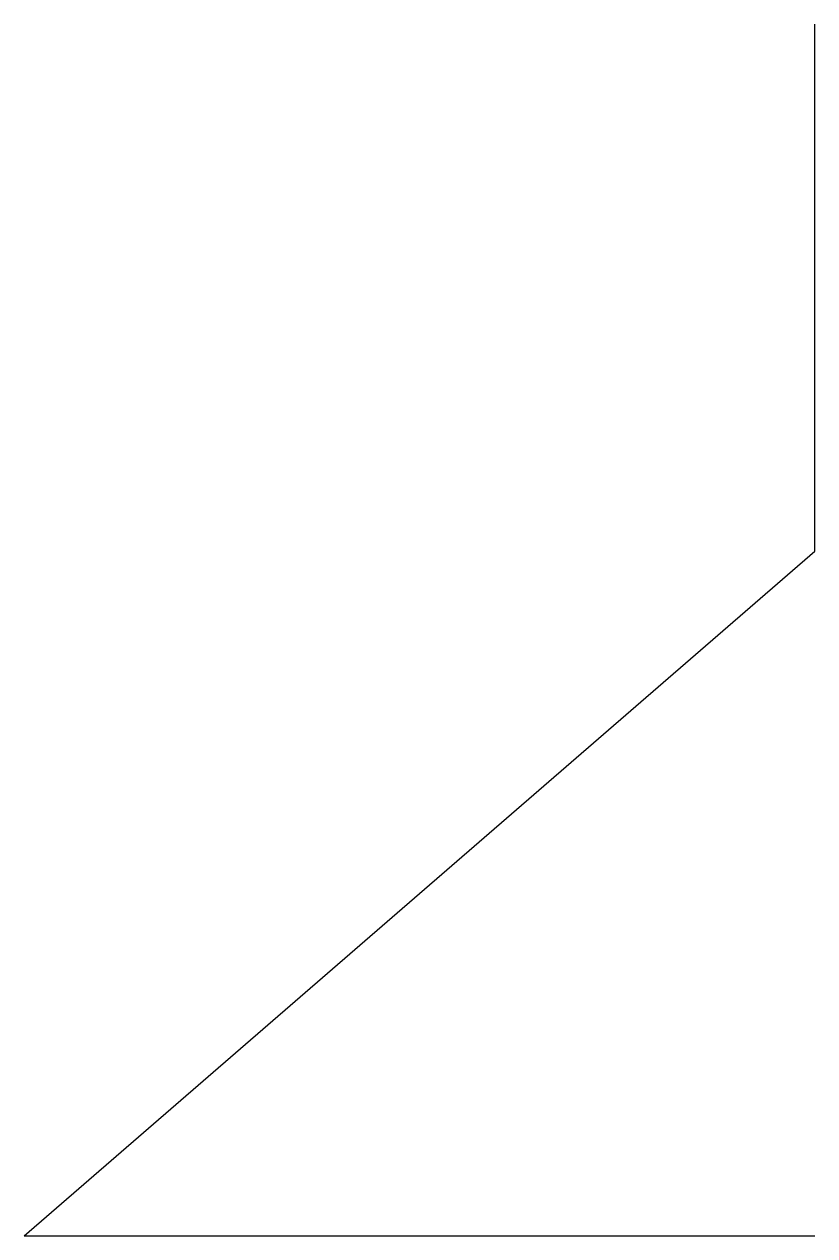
# Model space of a CAD drawing. Header units: millimetres. Extents: x -10132.499 to -10132.349, y 45.993 to 46.223.
import ezdxf

# ---------------------------------------------------------------- set-up
doc = ezdxf.new("R2010")
doc.units = ezdxf.units.MM
doc.header["$LTSCALE"] = 10
doc.layers.add('Tub_Válvulas', color=2, linetype='Continuous')

msp = doc.modelspace()

# ---------------------------------------------------------------- linework, layer by layer
at = {"layer": 'Tub_Válvulas'}
for p, q in [((-10132.34908, 46.12332), (-10132.34908, 46.22332)), ((-10132.49908, 45.99341), (-10132.34908, 46.12332)), ((-10132.49908, 45.99341), (-10132.34908, 45.99341)), ((-10132.49908, 45.99341), (-10132.34908, 45.99341))]:
    msp.add_line(p, q, dxfattribs=at)

doc.saveas('drawing.dxf')
